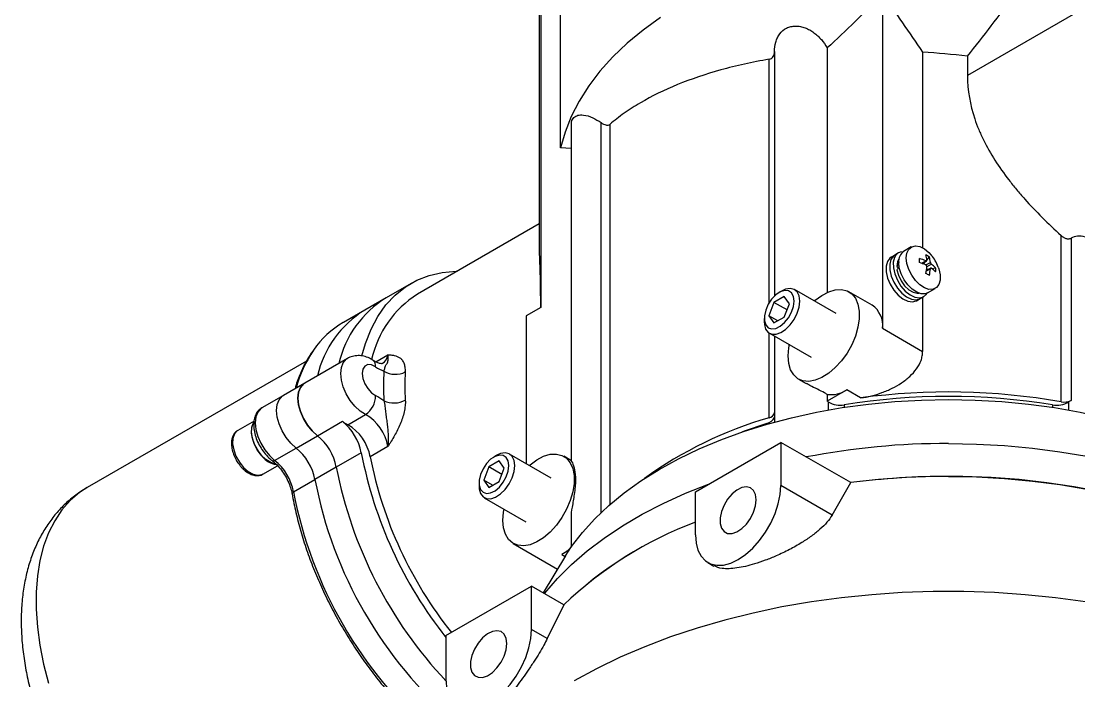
# Model space of a CAD drawing. Header units: millimetres. Extents: x 284 to 3312, y -237 to 1155.
# Drawn here: x 1682.7 to 1892.5, y 106.9 to 237.9 of the extents above; entities that cross this region are included whole.
import ezdxf

# ---------------------------------------------------------------- set-up
doc = ezdxf.new("R2010")
doc.units = ezdxf.units.MM

msp = doc.modelspace()

# ---------------------------------------------------------------- linework, layer by layer
at = {"color": 7, "linetype": 'Continuous', "lineweight": 25}
for p, q in [((1785.459, 252.006), (1785.459, 194.2)), ((1789.672, 212.68), (1789.672, 251.874)), ((1785.744, 249.606), (1785.744, 181.017)), ((1853.538, 243.385), (1853.538, 176.877)), ((1891.832, 239.405), (1870.401, 227.033)), ((1832.11, 231.842), (1832.11, 183.268)), ((1842.579, 232.551), (1842.579, 183.981)), ((1861.503, 231.7), (1861.503, 192.842)), ((1870.401, 230.888), (1870.401, 227.033)), ((1831.047, 181.942), (1831.047, 230.274)), ((1791.791, 217.181), (1791.791, 150.546)), ((1797.716, 140.286), (1797.716, 217.705)), ((1799.459, 217.361), (1799.459, 141.878)), ((1791.791, 212.588), (1789.672, 212.68)), ((1785.459, 197.596), (1761.262, 183.627)), ((1888.955, 162.276), (1888.955, 195.309)), ((1890.94, 194.764), (1890.94, 162.553)), ((1855.988, 191.414), (1855.281, 191.006)), ((1856.695, 191.823), (1855.988, 191.414)), ((1859.251, 193.009), (1857.739, 192.137)), ((1862.34, 190.417), (1862.837, 191.035)), ((1856.367, 189.125), (1856.723, 188.919)), ((1861.328, 189.769), (1862.134, 190.234)), ((1861.435, 189.729), (1862.292, 190.224)), ((1861.702, 189.624), (1862.092, 190.108)), ((1862.135, 189.434), (1863.039, 189.956)), ((1863.251, 189.589), (1862.346, 189.066)), ((1863.3, 188.754), (1864.084, 188.875)), ((1863.039, 188.666), (1862.233, 188.201)), ((1863.109, 188.808), (1862.252, 188.314)), ((1862.295, 188.598), (1862.91, 188.693)), ((1760.012, 185.793), (1755.062, 182.935)), ((1862.489, 183.909), (1864, 184.782)), ((1755.062, 182.935), (1750.819, 180.486)), ((1834.053, 183.181), (1832.011, 182.003)), ((1833.606, 184.302), (1833.032, 183.97)), ((1835.073, 181.729), (1834.053, 183.181)), ((1844.371, 179.779), (1836.106, 184.55)), ((1851.467, 181.456), (1846.871, 184.109)), ((1860.281, 182.346), (1860.988, 182.754)), ((1860.988, 182.754), (1861.695, 183.162)), ((1861.503, 183.051), (1861.503, 172.279)), ((1750.819, 180.486), (1746.577, 178.037)), ((1785.744, 181.017), (1782.828, 179.333)), ((1832.011, 182.003), (1830.991, 179.373)), ((1834.6, 180.509), (1832.011, 182.003)), ((1834.053, 179.099), (1835.073, 181.729)), ((1782.828, 179.333), (1782.828, 149.994)), ((1830.071, 178.841), (1830.071, 178.178)), ((1830.991, 179.373), (1832.011, 177.92)), ((1832.759, 178.352), (1830.991, 179.373)), ((1832.011, 177.92), (1834.053, 179.099)), ((1853.538, 176.877), (1861.503, 172.279)), ((1831.047, 159.111), (1831.047, 175.926)), ((1831.106, 175.889), (1839.371, 171.118)), ((1832.11, 175.31), (1832.11, 160.117)), ((1739.239, 170.337), (1695.751, 145.231)), ((1747.404, 170.88), (1738.919, 165.981)), ((1753.037, 170.182), (1755.438, 171.568)), ((1738.919, 165.981), (1734.677, 163.532)), ((1836.871, 166.788), (1838.422, 165.893)), ((1846.467, 164.63), (1842.579, 162.385)), ((1842.579, 163.73), (1842.579, 162.385)), ((1849.209, 163.047), (1846.467, 164.63)), ((1734.677, 163.532), (1730.434, 161.083)), ((1842.79, 162.241), (1842.79, 160.646)), ((1845.962, 161.661), (1845.962, 161.172)), ((1887.278, 161.661), (1887.278, 161.172)), ((1890.45, 162.241), (1890.45, 160.646)), ((1747.456, 157.721), (1750.992, 159.762)), ((1832.11, 160.074), (1832.11, 158.242)), ((1728.865, 158.445), (1725.633, 156.579)), ((1741.435, 155.536), (1746.385, 158.393)), ((1830.613, 157.991), (1830.613, 157.821)), ((1737.193, 153.087), (1741.435, 155.536)), ((1755.438, 153.41), (1751.902, 151.369)), ((1816.415, 144.42), (1833.386, 154.217)), ((1833.386, 154.217), (1833.386, 145.643)), ((1847.247, 146.215), (1833.386, 154.217)), ((1732.95, 150.637), (1737.193, 153.087)), ((1750.136, 152.153), (1745.186, 149.296)), ((1777.037, 151.646), (1776.463, 151.314)), ((1787.802, 147.122), (1779.538, 151.893)), ((1791.852, 150.558), (1790.302, 151.453)), ((1730.633, 147.919), (1733.522, 149.587)), ((1732.476, 150.57), (1732.456, 150.584)), ((1745.186, 149.296), (1740.943, 146.846)), ((1775.443, 149.347), (1774.422, 146.716)), ((1777.484, 150.525), (1775.443, 149.347)), ((1778.031, 147.853), (1775.443, 149.347)), ((1778.505, 149.073), (1777.484, 150.525)), ((1777.484, 146.442), (1778.505, 149.073)), ((1736.701, 144.397), (1740.943, 146.846)), ((1773.502, 146.185), (1773.502, 145.522)), ((1774.422, 146.716), (1775.443, 145.264)), ((1776.19, 145.696), (1774.422, 146.716)), ((1775.443, 145.264), (1777.484, 146.442)), ((1843.55, 139.775), (1833.386, 145.643)), ((1843.55, 139.775), (1847.247, 146.215)), ((1774.538, 143.233), (1782.803, 138.462)), ((1816.415, 135.846), (1816.415, 144.42)), ((1791.791, 139.338), (1791.791, 133.39)), ((1780.303, 134.132), (1789.088, 129.06)), ((1791.432, 132.858), (1789.899, 131.973)), ((1790.669, 131.658), (1786.198, 124.309)), ((1789.899, 131.973), (1790.611, 131.562)), ((1818.901, 130.352), (1820.098, 129.661)), ((1766.918, 115.845), (1783.888, 125.642)), ((1783.888, 117.069), (1783.888, 125.642)), ((1790.294, 121.944), (1783.888, 125.642)), ((1790.294, 121.944), (1787.03, 115.255)), ((1766.918, 115.845), (1766.918, 107.272)), ((1787.03, 115.255), (1783.888, 117.069))]:
    msp.add_line(p, q, dxfattribs=at)
at = {"color": 7, "linetype": 'Continuous', "lineweight": 25, "flags": 128}
for points in [[(1809.494, 238.582), (1806.057, 236.085), (1802.902, 233.466), (1800.044, 230.737), (1797.493, 227.908), (1795.26, 224.99), (1793.355, 221.996), (1791.784, 218.938), (1790.555, 215.829), (1789.672, 212.68)], [(1858.267, 190.834), (1858.391, 191.809), (1858.756, 192.567), (1859.333, 193.054), (1860.08, 193.231), (1860.942, 193.087), (1861.855, 192.633), (1862.75, 191.901), (1863.224, 191.384)], [(1855.281, 191.006), (1854.999, 190.801), (1854.513, 190.121)], [(1855.988, 191.414), (1855.706, 191.21), (1855.22, 190.53)], [(1855.988, 191.414), (1855.706, 191.21), (1855.22, 190.53)], [(1854.513, 190.121), (1854.27, 189.186), (1854.287, 188.064), (1854.564, 186.839), (1855.079, 185.603), (1855.794, 184.446), (1856.657, 183.454), (1857.603, 182.701), (1858.562, 182.243), (1859.464, 182.114), (1860.24, 182.323), (1860.281, 182.346)], [(1855.22, 190.53), (1854.977, 189.594), (1854.995, 188.472), (1855.271, 187.248), (1855.786, 186.011), (1856.501, 184.854), (1857.364, 183.862), (1858.31, 183.109), (1859.269, 182.651), (1860.171, 182.522), (1860.947, 182.731), (1860.988, 182.754)], [(1855.22, 190.53), (1854.977, 189.594), (1854.995, 188.472), (1855.271, 187.248), (1855.786, 186.011), (1856.501, 184.854), (1857.364, 183.862), (1858.31, 183.109), (1859.269, 182.651), (1860.171, 182.522), (1860.947, 182.731), (1860.988, 182.754)], [(1855.927, 190.938), (1855.684, 190.002), (1855.702, 188.881), (1855.978, 187.656), (1856.493, 186.419), (1857.208, 185.262), (1858.071, 184.27), (1859.017, 183.518), (1859.976, 183.06), (1860.878, 182.93), (1861.654, 183.139), (1862.248, 183.671), (1862.358, 183.841)], [(1856.81, 190.625), (1856.497, 190.03), (1856.367, 189.125)], [(1862.489, 183.909), (1862.051, 183.736), (1861.239, 183.719), (1860.343, 184.021), (1859.431, 184.62), (1858.569, 185.471), (1857.822, 186.512), (1857.245, 187.664), (1856.88, 188.844), (1856.756, 189.962)], [(1864.58, 189.035), (1864.706, 188.662), (1864.953, 187.503), (1864.953, 186.446), (1864.706, 185.572), (1864.231, 184.944), (1863.562, 184.609), (1862.75, 184.592), (1861.855, 184.894), (1860.942, 185.493), (1860.08, 186.344), (1859.333, 187.384), (1858.756, 188.537), (1858.391, 189.716), (1858.267, 190.834), (1858.267, 190.834)], [(1750.276, 171.394), (1750.97, 173.857), (1752.068, 176.682), (1753.422, 179.237), (1755.021, 181.502), (1756.854, 183.461), (1758.906, 185.098), (1761.162, 186.4), (1763.605, 187.36), (1766.217, 187.968), (1768.978, 188.221), (1769.227, 188.226)], [(1856.417, 188.483), (1856.704, 187.383), (1857.221, 186.293), (1857.919, 185.314), (1858.736, 184.535), (1859.594, 184.029), (1860.416, 183.841), (1860.761, 183.869)], [(1837.142, 182.26), (1837.011, 183.286), (1836.627, 184.085), (1836.019, 184.596), (1835.233, 184.783), (1834.326, 184.632), (1833.606, 184.302)], [(1835.993, 182.26), (1835.862, 183.192), (1835.479, 183.89), (1834.878, 184.29), (1834.114, 184.359), (1833.253, 184.089), (1832.373, 183.504), (1831.551, 182.658), (1830.861, 181.624), (1830.364, 180.494), (1830.104, 179.37), (1830.104, 178.351), (1830.364, 177.527), (1830.861, 176.972), (1831.551, 176.735), (1832.373, 176.837), (1833.253, 177.269), (1834.114, 177.992), (1834.878, 178.943), (1835.479, 180.037), (1835.862, 181.177), (1835.993, 182.26)], [(1840.04, 182.279), (1840.204, 182.421), (1841.534, 183.41), (1842.877, 184.112), (1844.184, 184.5), (1845.406, 184.561), (1846.501, 184.293), (1847.429, 183.705), (1848.156, 182.818), (1848.656, 181.666), (1848.91, 180.288), (1848.91, 178.736), (1848.656, 177.065), (1848.156, 175.335), (1847.429, 173.61), (1846.501, 171.951), (1845.406, 170.418), (1844.184, 169.067), (1842.877, 167.947), (1841.534, 167.098), (1840.204, 166.551), (1838.934, 166.325), (1837.769, 166.429), (1836.753, 166.859), (1835.922, 167.6), (1835.306, 168.624), (1834.928, 169.895), (1834.8, 171.366), (1834.8, 171.366)], [(1830.071, 178.178), (1830.104, 177.642), (1830.363, 176.721), (1830.864, 176.06), (1831.567, 175.707), (1832.422, 175.689), (1833.365, 176.007), (1834.326, 176.637), (1835.233, 177.533), (1836.019, 178.629), (1836.627, 179.842), (1837.011, 181.083), (1837.142, 182.26)], [(1834.8, 171.366), (1834.928, 172.985), (1835.063, 173.724)], [(1750.992, 159.762), (1749.916, 160.438), (1748.88, 161.378), (1747.942, 162.531), (1747.153, 163.833), (1746.556, 165.213), (1746.184, 166.595), (1746.058, 167.904), (1746.184, 169.066), (1746.556, 170.019), (1747.153, 170.71), (1747.394, 170.874)], [(1752.957, 169.22), (1752.15, 169.601), (1751.41, 169.647), (1750.817, 169.353), (1750.433, 168.75), (1750.301, 167.904), (1750.433, 166.904), (1750.817, 165.858), (1751.41, 164.879), (1752.15, 164.071), (1752.957, 163.52)], [(1738.919, 165.981), (1738.669, 165.813), (1738.071, 165.122), (1737.699, 164.168), (1737.573, 163.005), (1737.699, 161.696), (1738.071, 160.313), (1738.669, 158.932), (1739.459, 157.629), (1740.399, 156.476), (1741.435, 155.536)], [(1741.435, 155.536), (1740.399, 156.476), (1739.459, 157.629), (1738.669, 158.932), (1738.071, 160.313), (1737.699, 161.696), (1737.573, 163.005), (1737.699, 164.168), (1738.071, 165.122), (1738.669, 165.813), (1738.919, 165.981)], [(1737.193, 153.087), (1736.156, 154.027), (1735.217, 155.18), (1734.426, 156.483), (1733.829, 157.864), (1733.456, 159.247), (1733.33, 160.556), (1733.456, 161.719), (1733.829, 162.673), (1734.426, 163.363), (1734.677, 163.532)], [(1737.193, 153.087), (1736.156, 154.027), (1735.217, 155.18), (1734.426, 156.483), (1733.829, 157.864), (1733.456, 159.247), (1733.33, 160.556), (1733.456, 161.719), (1733.829, 162.673), (1734.426, 163.363), (1734.677, 163.532)], [(1790.669, 131.658), (1791.871, 133.507), (1794.009, 136.321), (1796.465, 139.048), (1799.228, 141.674), (1802.285, 144.19), (1805.624, 146.584), (1809.229, 148.844), (1813.085, 150.963), (1817.176, 152.929), (1821.482, 154.736), (1825.986, 156.374), (1830.668, 157.836), (1835.506, 159.117), (1840.481, 160.21), (1845.571, 161.112), (1850.752, 161.817), (1856.002, 162.322), (1861.299, 162.627), (1866.62, 162.728)], [(1866.62, 162.728), (1871.94, 162.627), (1877.237, 162.322), (1882.488, 161.817), (1887.669, 161.112), (1892.758, 160.21), (1897.733, 159.117), (1902.572, 157.836), (1907.253, 156.374), (1911.757, 154.736), (1916.064, 152.929), (1920.154, 150.963), (1924.01, 148.844), (1927.616, 146.584), (1930.954, 144.19), (1934.012, 141.674), (1936.774, 139.048), (1939.23, 136.321), (1941.368, 133.507), (1942.571, 131.658)], [(1730.434, 161.083), (1730.184, 160.914), (1729.586, 160.223), (1729.214, 159.27), (1729.087, 158.107), (1729.214, 156.798), (1729.586, 155.414), (1730.184, 154.033), (1730.974, 152.73), (1731.913, 151.577), (1732.95, 150.637)], [(1728.754, 158.158), (1728.677, 158.034), (1728.371, 157.156), (1728.323, 156.074), (1728.536, 154.867), (1728.994, 153.624), (1729.664, 152.439), (1730.495, 151.398)], [(1733.197, 149.892), (1733.112, 149.902), (1732.173, 150.187), (1731.209, 150.793), (1730.294, 151.673), (1729.497, 152.761), (1728.879, 153.973), (1728.488, 155.217), (1728.352, 156.398), (1728.483, 157.426), (1728.805, 158.134)], [(1830.613, 157.991), (1826.125, 156.439), (1825.636, 156.255)], [(1725.633, 156.579), (1725.506, 156.498), (1724.965, 155.891), (1724.659, 155.013), (1724.61, 153.931), (1724.823, 152.723), (1725.281, 151.481), (1725.951, 150.296), (1726.783, 149.255)], [(1866.62, 153.993), (1872.201, 153.891), (1877.76, 153.585), (1883.274, 153.075), (1888.721, 152.365), (1894.079, 151.457)], [(1779.425, 149.604), (1779.293, 150.536), (1778.91, 151.233), (1778.31, 151.634), (1777.545, 151.702), (1776.685, 151.432), (1775.805, 150.848), (1774.983, 150.001), (1774.293, 148.967), (1773.795, 147.838), (1773.535, 146.714), (1773.535, 145.694), (1773.795, 144.871), (1774.293, 144.315), (1774.983, 144.078), (1775.805, 144.18), (1776.685, 144.612), (1777.545, 145.336), (1778.31, 146.287), (1778.91, 147.381), (1779.293, 148.52), (1779.425, 149.604)], [(1780.573, 149.604), (1780.442, 150.63), (1780.059, 151.428), (1779.451, 151.94), (1778.664, 152.127), (1777.757, 151.976), (1777.037, 151.646)], [(1783.472, 149.622), (1783.635, 149.765), (1784.966, 150.754), (1786.309, 151.455), (1787.615, 151.843), (1788.838, 151.905), (1789.933, 151.636), (1790.861, 151.048), (1791.587, 150.162), (1792.087, 149.009), (1792.341, 147.632), (1792.341, 146.079), (1792.087, 144.408), (1791.587, 142.679), (1790.861, 140.953), (1789.933, 139.294), (1788.838, 137.762), (1787.615, 136.411), (1786.309, 135.291), (1784.966, 134.442), (1783.635, 133.894), (1782.365, 133.669), (1781.201, 133.773), (1780.185, 134.203), (1779.354, 134.943), (1778.738, 135.968), (1778.359, 137.238), (1778.231, 138.71), (1778.231, 138.71)], [(1726.783, 149.255), (1727.714, 148.437), (1728.677, 147.901), (1729.599, 147.687), (1730.413, 147.813), (1730.633, 147.919)], [(1773.502, 145.522), (1773.535, 144.985), (1773.795, 144.065), (1774.295, 143.403), (1774.999, 143.051), (1775.854, 143.033), (1776.796, 143.351), (1777.757, 143.981), (1778.664, 144.877), (1779.451, 145.972), (1780.059, 147.186), (1780.442, 148.427), (1780.573, 149.604)], [(1896.874, 144.364), (1891.556, 145.379), (1886.137, 146.196), (1880.638, 146.812), (1875.083, 147.226), (1869.494, 147.434), (1863.893, 147.437), (1858.303, 147.234), (1852.747, 146.826), (1847.247, 146.215)], [(1866.62, 147.461), (1872.201, 147.359), (1877.76, 147.052), (1883.274, 146.543), (1888.721, 145.833), (1894.079, 144.925), (1899.326, 143.822), (1904.442, 142.53), (1909.405, 141.053), (1914.196, 139.397), (1918.796, 137.569), (1923.185, 135.576), (1927.347, 133.426), (1931.264, 131.129), (1934.921, 128.693), (1938.302, 126.127), (1941.396, 123.444), (1944.188, 120.652), (1946.667, 117.763), (1948.825, 114.79), (1950.553, 111.924)], [(1695.751, 145.231), (1694.239, 144.244), (1692.391, 142.668), (1690.745, 140.805), (1689.31, 138.668), (1688.099, 136.273), (1687.119, 133.636), (1686.378, 130.778), (1685.881, 127.717), (1685.632, 124.477), (1685.632, 121.081), (1685.881, 117.553), (1686.378, 113.919), (1687.119, 110.204), (1688.099, 106.437)], [(1786.462, 124.156), (1786.572, 124.296), (1789.052, 127.184), (1791.844, 129.976), (1794.937, 132.66), (1798.319, 135.225), (1801.976, 137.661), (1805.893, 139.959), (1810.054, 142.108), (1814.444, 144.101), (1819.005, 145.915)], [(1816.415, 135.846), (1816.544, 134.219), (1816.927, 132.79), (1817.552, 131.603), (1818.4, 130.694), (1819.446, 130.09), (1820.658, 129.809), (1821.998, 129.862), (1823.427, 130.244), (1824.9, 130.946), (1826.374, 131.945), (1827.803, 133.212), (1829.143, 134.708), (1830.355, 136.387), (1831.4, 138.199), (1832.249, 140.087), (1832.874, 141.996), (1833.257, 143.867), (1833.386, 145.643)], [(1828.507, 142.826), (1828.373, 143.873), (1827.982, 144.687), (1827.362, 145.209), (1826.559, 145.4), (1825.634, 145.245), (1824.654, 144.757), (1823.693, 143.971), (1822.821, 142.946), (1822.103, 141.758), (1821.593, 140.494), (1821.328, 139.249), (1821.328, 138.115), (1821.593, 137.176), (1822.103, 136.501), (1822.821, 136.142), (1823.693, 136.123), (1824.654, 136.448), (1825.634, 137.091), (1826.559, 138.005), (1827.362, 139.122), (1827.982, 140.359), (1828.373, 141.626), (1828.507, 142.826)], [(1736.701, 144.397), (1736.576, 144.313), (1736.483, 144.224), (1736.424, 144.133), (1736.403, 144.044), (1736.405, 144.006)], [(1778.231, 138.71), (1778.359, 140.329), (1778.472, 140.962)], [(1893.796, 122.548), (1887.853, 123.361), (1881.838, 123.973), (1875.771, 124.383), (1869.674, 124.588), (1863.566, 124.588), (1857.468, 124.383), (1851.402, 123.973), (1845.387, 123.361), (1839.444, 122.548), (1833.592, 121.537), (1827.853, 120.331), (1822.245, 118.934), (1816.787, 117.352), (1811.497, 115.589), (1806.394, 113.651), (1801.495, 111.546), (1796.816, 109.279), (1792.373, 106.86)], [(1766.918, 107.272), (1767.047, 105.645), (1767.429, 104.216), (1768.054, 103.029), (1768.903, 102.119), (1769.949, 101.515), (1771.16, 101.235), (1772.501, 101.287), (1773.929, 101.67), (1775.403, 102.372), (1776.876, 103.371), (1778.305, 104.638), (1779.646, 106.134), (1780.857, 107.813), (1781.903, 109.624), (1782.751, 111.513), (1783.376, 113.422), (1783.759, 115.293), (1783.888, 117.069)], [(1779.009, 114.252), (1778.875, 115.298), (1778.484, 116.113), (1777.864, 116.635), (1777.062, 116.825), (1776.137, 116.671), (1775.157, 116.183), (1774.195, 115.397), (1773.323, 114.372), (1772.605, 113.183), (1772.095, 111.92), (1771.83, 110.675), (1771.83, 109.541), (1772.095, 108.602), (1772.605, 107.927), (1773.323, 107.567), (1774.195, 107.549), (1775.157, 107.873), (1776.137, 108.516), (1777.062, 109.43), (1777.864, 110.548), (1778.484, 111.785), (1778.875, 113.051), (1779.009, 114.252)]]:
    msp.add_lwpolyline(points, dxfattribs=at)
at = {"color": 7, "linetype": 'Continuous', "lineweight": 25}
for centre, radius, start, end in [((1857.586, 190.269), 1.788, 89.06039, 158.04552), ((1859.11, 190.207), 2.367, 125.37932, 185.93286), ((1859.813, 186.598), 5.369, 55.72956, 64.27582), ((1856.857, 189.887), 5.509, 4.88382, 16.31695), ((1857.55, 189.487), 5.509, 4.88382, 16.31695), ((1857.074, 186.268), 8, 20.23415, 39.76047), ((1857.996, 181.424), 9.733, 64.84197, 72.66098), ((1840.897, 190.315), 20.004, 358.85394, 1.14606), ((1857.996, 180.624), 9.733, 64.84197, 72.66098), ((1852.647, 189.887), 9.733, 347.34124, 355.16068), ((1860.101, 185.07), 5.508, 43.68499, 55.11889), ((1858.729, 188.475), 5.37, 355.72712, 4.27288), ((1852.49, 170.231), 20.007, 58.85688, 61.1485), ((1853.34, 189.487), 9.733, 347.34124, 355.16068), ((1860.101, 184.27), 5.508, 43.68499, 55.11889), ((1766.115, 165.09), 20.991, 121.77339, 166.80011), ((1772.475, 166.112), 20.798, 122.62819, 167.29673), ((1761.872, 162.641), 20.991, 121.77339, 166.80011), ((1848.778, 177.481), 4.798, 352.76387, 55.92395), ((1755.881, 162.141), 18.419, 120.34164, 145.60483), ((1761.675, 158.272), 25.386, 145.78755, 164.66679), ((1751.632, 169.46), 1.347, 349.73021, 50.3264), ((1753.002, 171.954), 2.467, 301.51909, 350.98465), ((1757.28, 175.636), 7.736, 236.02573, 249.98085), ((1804.016, 165.403), 49.473, 176.56554, 183.43446), ((1756.9, 172.086), 4.356, 238.62281, 296.87896), ((1805.432, 165.406), 46.646, 176.56554, 183.43446), ((1843.284, 169.536), 5.849, 263.07237, 302.97148), ((1866.597, 34.495), 129.722, 80.07516, 97.70293), ((1748.618, 163.397), 4.341, 303.14924, 1.62467), ((1748.827, 155.28), 9.217, 50.96615, 63.37992), ((1756.571, 166.957), 4.916, 246.77492, 297.88153), ((1839.884, 158.2), 4.978, 54.28401, 57.22421), ((1845.118, 166.011), 4.431, 238.29566, 280.97248), ((1866.62, 36.265), 127.086, 80.64498, 99.35502), ((1888.121, 166.011), 4.431, 259.02752, 301.70434), ((1889.542, 165.319), 3.1, 259.09337, 296.8077), ((1893.508, 157.975), 5.249, 119.28916, 125.63386), ((1746.359, 151.788), 9.222, 10.13009, 59.84666), ((1830.854, 160.38), 1.284, 278.63752, 348.1683), ((1739.818, 150.199), 10.501, 10.72329, 51.29083), ((1750.368, 163.552), 6.518, 232.32755, 243.46211), ((1742.824, 149.747), 9.222, 10.13009, 59.84666), ((1853.196, 82.352), 79.89, 106.09594, 125.93089), ((1830.142, 160.12), 2.181, 282.49406, 334.49224), ((1734.868, 147.342), 10.501, 10.72329, 51.29083), ((1866.364, 6.925), 147.069, 89.90051, 100.95541), ((1733.962, 154.305), 4.524, 219.97647, 261.32109), ((1730.626, 144.892), 10.501, 10.72329, 51.29083), ((1833.659, 168.215), 85.053, 190.88522, 218.30741), ((1831.466, 166.946), 81.074, 191.07693, 218.49747), ((1732.659, 150.985), 0.453, 246.28733, 310.00336), ((1726.383, 142.443), 10.501, 10.72329, 51.29083), ((1829.228, 165.567), 85.603, 190.95765, 223.29656), ((1866.544, -2.551), 150.012, 89.97106, 97.39087), ((1823.981, 162.679), 84.534, 190.79482, 229.20518), ((1819.739, 160.23), 84.534, 190.79479, 229.20521), ((1843.187, 66.867), 76.362, 110.52334, 133.841), ((1843.752, 65.969), 77.401, 110.68199, 133.68235), ((1784.151, 141.776), 11.364, 300.38161, 311.91687)]:
    msp.add_arc(centre, radius, start, end, dxfattribs=at)
for centre, start_param, end_param in [((1859.195, 187.492), 1.5672316, 1.6475647), ((1860.114, 188.023), 1.7577501, 1.8363224)]:
    msp.add_ellipse(centre, major_axis=(5.101, 5.951), ratio=0.4107435, start_param=start_param, end_param=end_param, dxfattribs=at)
for points, knots in [([(1870.401, 230.888), (1873.588, 234.882), (1876.694, 238.962), (1882.811, 247.222), (1885.82, 251.403), (1888.799, 255.618)], [0, 0, 0, 0, 0.5, 0.5, 1, 1, 1, 1]), ([(1853.538, 243.385), (1852.648, 242.428), (1851.751, 241.481), (1849.943, 239.609), (1849.031, 238.684), (1846.283, 235.96), (1844.438, 234.215), (1842.579, 232.551)], [0, 0, 0, 0, 0.25, 0.25, 0.5, 0.5, 1, 1, 1, 1]), ([(1832.11, 231.842), (1832.117, 232.474), (1832.195, 233.089), (1832.451, 233.982), (1832.56, 234.271), (1832.822, 234.815), (1832.977, 235.073), (1833.523, 235.798), (1833.974, 236.188), (1834.791, 236.598), (1835.077, 236.701), (1835.673, 236.839), (1835.988, 236.875), (1836.619, 236.879), (1836.936, 236.848), (1837.573, 236.725), (1837.889, 236.633), (1838.503, 236.401), (1838.804, 236.259), (1839.388, 235.934), (1839.668, 235.752), (1840.204, 235.356), (1840.46, 235.141), (1840.953, 234.682), (1841.189, 234.436), (1841.852, 233.676), (1842.239, 233.131), (1842.579, 232.551)], [0, 0, 0, 0, 0.125, 0.125, 0.1875, 0.1875, 0.25, 0.25, 0.375, 0.375, 0.4375, 0.4375, 0.5, 0.5, 0.5625, 0.5625, 0.625, 0.625, 0.6875, 0.6875, 0.75, 0.75, 0.8125, 0.8125, 0.875, 0.875, 1, 1, 1, 1]), ([(1831.047, 230.274), (1831.217, 230.303), (1831.373, 230.367), (1831.647, 230.56), (1831.761, 230.686), (1831.94, 230.976), (1832.004, 231.14), (1832.088, 231.482), (1832.108, 231.659), (1832.11, 231.842)], [0, 0, 0, 0, 0.25, 0.25, 0.5, 0.5, 0.75, 0.75, 1, 1, 1, 1]), ([(1831.047, 230.274), (1829.385, 229.991), (1827.755, 229.673), (1825.357, 229.143), (1824.565, 228.958), (1822.998, 228.569), (1822.221, 228.366), (1818.396, 227.308), (1815.54, 226.339), (1810.225, 224.165), (1807.765, 222.96), (1804.945, 221.304), (1804.393, 220.964), (1803.318, 220.272), (1802.797, 219.921), (1801.283, 218.85), (1800.339, 218.116), (1799.459, 217.361)], [0, 0, 0, 0, 0.125, 0.125, 0.1875, 0.1875, 0.25, 0.25, 0.5, 0.5, 0.75, 0.75, 0.8125, 0.8125, 0.875, 0.875, 1, 1, 1, 1]), ([(1870.401, 227.033), (1870.401, 224.115), (1870.904, 221.266), (1872.077, 217.758), (1872.339, 217.059), (1872.915, 215.665), (1873.231, 214.968), (1874.246, 212.903), (1875.012, 211.558), (1876.695, 208.916), (1877.614, 207.618), (1879.094, 205.694), (1879.605, 205.057), (1880.659, 203.79), (1881.202, 203.16), (1883.973, 200.048), (1886.384, 197.655), (1888.955, 195.309)], [0, 0, 0, 0, 0.25, 0.25, 0.3125, 0.3125, 0.375, 0.375, 0.5, 0.5, 0.625, 0.625, 0.6875, 0.6875, 0.75, 0.75, 1, 1, 1, 1]), ([(1791.866, 217.182), (1791.848, 217.405), (1791.795, 218.056), (1792.254, 218.759), (1793.083, 219.23), (1794.367, 219.275), (1795.982, 218.787), (1797.169, 218.046), (1797.716, 217.705)], [0, 0, 0, 0, 0.0837838, 0.2444941, 0.3940879, 0.5560174, 0.7952309, 1, 1, 1, 1]), ([(1797.716, 217.705), (1797.874, 217.596), (1798.033, 217.503), (1798.349, 217.348), (1798.51, 217.287), (1798.741, 217.231), (1798.816, 217.218), (1798.964, 217.206), (1799.036, 217.206), (1799.24, 217.231), (1799.362, 217.278), (1799.459, 217.361)], [0, 0, 0, 0, 0.25, 0.25, 0.5, 0.5, 0.625, 0.625, 0.75, 0.75, 1, 1, 1, 1]), ([(1888.955, 195.309), (1889.102, 195.175), (1889.256, 195.056), (1889.58, 194.855), (1889.753, 194.771), (1890.016, 194.687), (1890.104, 194.666), (1890.281, 194.638), (1890.371, 194.633), (1890.543, 194.639), (1890.626, 194.651), (1890.788, 194.693), (1890.867, 194.724), (1890.94, 194.764)], [0, 0, 0, 0, 0.25, 0.25, 0.5, 0.5, 0.625, 0.625, 0.75, 0.75, 0.875, 0.875, 1, 1, 1, 1]), ([(1901.053, 186.346), (1901.049, 186.772), (1901.041, 187.819), (1900.238, 189.649), (1898.829, 191.699), (1896.772, 193.628), (1894.556, 194.877), (1892.634, 195.244), (1891.537, 195.064), (1891.046, 194.818), (1890.94, 194.764)], [0, 0, 0, 0, 0.0956815, 0.2349953, 0.3911175, 0.5686934, 0.7569483, 0.8737609, 0.9726025, 1, 1, 1, 1]), ([(1785.744, 181.017), (1785.733, 182.745), (1785.717, 185.373), (1785.635, 188.268), (1785.552, 190.83), (1785.457, 192.905), (1785.473, 193.912), (1785.478, 194.2)], [0, 0, 0, 0, 0.2907389, 0.442181, 0.5936584, 0.8837627, 1, 1, 1, 1]), ([(1862.134, 190.234), (1862.159, 190.224), (1862.211, 190.204), (1862.277, 190.211), (1862.325, 190.245), (1862.347, 190.297), (1862.346, 190.339), (1862.346, 190.356)], [0, 0, 0, 0, 0.2138788, 0.4278095, 0.6405932, 0.852881, 1, 1, 1, 1]), ([(1862.346, 189.066), (1862.346, 189.096), (1862.345, 189.156), (1862.312, 189.252), (1862.258, 189.338), (1862.195, 189.4), (1862.151, 189.424), (1862.134, 189.434)], [0, 0, 0, 0, 0.21387883, 0.42780946, 0.64059318, 0.85288099, 1, 1, 1, 1]), ([(1863.039, 189.956), (1863.043, 189.929), (1863.052, 189.874), (1863.091, 189.781), (1863.144, 189.695), (1863.2, 189.629), (1863.236, 189.6), (1863.251, 189.589)], [0, 0, 0, 0, 0.2138788, 0.4278095, 0.6405932, 0.852881, 1, 1, 1, 1]), ([(1863.251, 188.789), (1863.229, 188.801), (1863.186, 188.825), (1863.125, 188.822), (1863.077, 188.787), (1863.048, 188.732), (1863.041, 188.685), (1863.039, 188.666)], [0, 0, 0, 0, 0.2138788, 0.4278095, 0.6405932, 0.852881, 1, 1, 1, 1]), ([(1740.493, 172.342), (1740.108, 171.774), (1739.245, 170.503), (1738.163, 168.243), (1737.385, 166.314), (1737.071, 165.128), (1737.004, 164.876)], [0, 0, 0, 0, 0.26134512, 0.58611677, 0.9120904, 1, 1, 1, 1]), ([(1849.209, 163.047), (1849.929, 163.144), (1850.64, 163.283), (1852.048, 163.633), (1852.744, 163.845), (1853.776, 164.22), (1854.12, 164.356), (1854.794, 164.644), (1855.124, 164.795), (1856.093, 165.276), (1856.712, 165.629), (1857.889, 166.41), (1858.452, 166.844), (1859.457, 167.769), (1859.906, 168.263), (1860.671, 169.335), (1860.974, 169.895), (1861.286, 170.771), (1861.368, 171.071), (1861.475, 171.674), (1861.503, 171.976), (1861.503, 172.279)], [0, 0, 0, 0, 0.125, 0.125, 0.25, 0.25, 0.3125, 0.3125, 0.375, 0.375, 0.5, 0.5, 0.625, 0.625, 0.75, 0.75, 0.875, 0.875, 0.9375, 0.9375, 1, 1, 1, 1]), ([(1752.493, 170.497), (1752.249, 170.645), (1751.657, 171.006), (1750.652, 171.356), (1749.506, 171.497), (1748.417, 171.325), (1747.686, 171.099), (1747.394, 170.871), (1747.388, 170.866)], [0, 0, 0, 0, 0.1564902, 0.3800224, 0.5904383, 0.7941369, 0.9955737, 1, 1, 1, 1]), ([(1754.3, 169.858), (1754.301, 169.858), (1754.305, 169.857), (1754.181, 169.824), (1753.761, 169.876), (1753.174, 170.081), (1752.702, 170.369), (1752.493, 170.497)], [0, 0, 0, 0, 0.1639047, 0.40497, 0.610855, 0.8277915, 1, 1, 1, 1]), ([(1754.632, 168.367), (1754.712, 168.621), (1754.77, 168.826), (1754.873, 169.161), (1754.918, 169.29), (1755.01, 169.502), (1755.056, 169.586), (1755.152, 169.748), (1755.202, 169.824), (1755.296, 169.992), (1755.341, 170.084), (1755.417, 170.296), (1755.449, 170.417), (1755.491, 170.69), (1755.501, 170.843), (1755.494, 171.096), (1755.488, 171.185), (1755.469, 171.371), (1755.455, 171.469), (1755.438, 171.568)], [0, 0, 0, 0, 0.125, 0.125, 0.25, 0.25, 0.375, 0.375, 0.5, 0.5, 0.625, 0.625, 0.75, 0.75, 0.875, 0.875, 0.9375, 0.9375, 1, 1, 1, 1]), ([(1758.87, 168.2), (1758.891, 168.542), (1758.881, 168.853), (1758.825, 169.281), (1758.799, 169.416), (1758.735, 169.675), (1758.695, 169.798), (1758.561, 170.141), (1758.448, 170.338), (1758.181, 170.679), (1758.028, 170.822), (1757.529, 171.176), (1757.143, 171.315), (1756.521, 171.449), (1756.307, 171.482), (1755.982, 171.519), (1755.873, 171.53), (1755.656, 171.55), (1755.546, 171.559), (1755.438, 171.568)], [0, 0, 0, 0, 0.125, 0.125, 0.1875, 0.1875, 0.25, 0.25, 0.375, 0.375, 0.5, 0.5, 0.75, 0.75, 0.875, 0.875, 0.9375, 0.9375, 1, 1, 1, 1]), ([(1842.579, 163.73), (1842.399, 163.835), (1841.829, 164.168), (1840.651, 164.766), (1839.343, 165.371), (1838.659, 165.778), (1838.433, 165.912)], [0, 0, 0, 0, 0.1553126, 0.4940871, 0.8325122, 1, 1, 1, 1]), ([(1754.632, 162.439), (1754.712, 162.093), (1754.77, 161.729), (1754.873, 160.979), (1754.918, 160.598), (1755.01, 159.842), (1755.056, 159.465), (1755.152, 158.713), (1755.202, 158.337), (1755.296, 157.584), (1755.341, 157.206), (1755.417, 156.447), (1755.449, 156.064), (1755.491, 155.301), (1755.501, 154.92), (1755.494, 154.352), (1755.488, 154.163), (1755.469, 153.785), (1755.455, 153.595), (1755.438, 153.41)], [0, 0, 0, 0, 0.125, 0.125, 0.25, 0.25, 0.375, 0.375, 0.5, 0.5, 0.625, 0.625, 0.75, 0.75, 0.875, 0.875, 0.9375, 0.9375, 1, 1, 1, 1]), ([(1758.87, 162.612), (1758.891, 162.246), (1758.881, 161.866), (1758.825, 161.277), (1758.799, 161.078), (1758.735, 160.672), (1758.695, 160.467), (1758.561, 159.853), (1758.448, 159.445), (1758.181, 158.631), (1758.028, 158.225), (1757.529, 157.044), (1757.143, 156.293), (1756.521, 155.194), (1756.307, 154.833), (1755.982, 154.297), (1755.873, 154.119), (1755.656, 153.764), (1755.546, 153.586), (1755.438, 153.41)], [0, 0, 0, 0, 0.125, 0.125, 0.1875, 0.1875, 0.25, 0.25, 0.375, 0.375, 0.5, 0.5, 0.75, 0.75, 0.875, 0.875, 0.9375, 0.9375, 1, 1, 1, 1]), ([(1730.442, 161.04), (1730.315, 160.977), (1729.907, 160.774), (1729.406, 160.15), (1728.976, 159.255), (1728.774, 158.18), (1728.798, 156.963), (1729.058, 155.654), (1729.54, 154.327), (1730.217, 153.052), (1731.056, 151.891), (1731.83, 151.084), (1732.314, 150.697), (1732.456, 150.584)], [0, 0, 0, 0, 0.0419992, 0.1354351, 0.2292234, 0.3275922, 0.4307709, 0.5360484, 0.6411388, 0.7459397, 0.8508473, 0.9562717, 1, 1, 1, 1]), ([(1725.63, 156.54), (1725.563, 156.511), (1725.241, 156.377), (1724.836, 155.858), (1724.474, 155.069), (1724.341, 154.101), (1724.433, 153.008), (1724.757, 151.845), (1725.29, 150.703), (1725.882, 149.81), (1726.297, 149.348), (1726.441, 149.188)], [0, 0, 0, 0, 0.0315809, 0.1511125, 0.2702744, 0.3958922, 0.5279599, 0.6618945, 0.7954619, 0.9289883, 1, 1, 1, 1]), ([(1726.441, 149.188), (1726.591, 149.038), (1727.028, 148.602), (1727.823, 148.045), (1728.769, 147.658), (1729.654, 147.593), (1730.288, 147.695), (1730.553, 147.897), (1730.607, 147.939)], [0, 0, 0, 0, 0.1168648, 0.3393065, 0.5656655, 0.7632528, 0.9515471, 1, 1, 1, 1]), ([(1732.456, 150.584), (1732.622, 150.45), (1733.109, 150.06), (1733.896, 149.245), (1734.747, 148.114), (1735.47, 146.86), (1736.015, 145.576), (1736.291, 144.617), (1736.385, 144.115), (1736.405, 144.006)], [0, 0, 0, 0, 0.0899024, 0.2634621, 0.4381542, 0.6134953, 0.7888714, 0.9539181, 1, 1, 1, 1]), ([(1791.824, 150.547), (1791.815, 150.555), (1791.769, 150.59), (1792.062, 150.114), (1792.474, 148.877), (1792.718, 146.699), (1792.432, 144.11), (1792.017, 141.563), (1791.702, 139.943), (1791.791, 139.339), (1791.791, 139.338)], [0, 0, 0, 0, 0.0303639, 0.1472919, 0.3211094, 0.4982656, 0.7025687, 0.8699702, 0.9997469, 1, 1, 1, 1]), ([(1695.75, 145.231), (1694.988, 144.756), (1693.464, 143.806), (1691.406, 142.055), (1689.537, 140.09), (1687.879, 137.898), (1686.433, 135.494), (1685.206, 132.882), (1684.207, 130.068), (1683.445, 127.064), (1682.928, 123.885), (1682.665, 120.553), (1682.657, 117.095), (1682.904, 113.544), (1683.4, 109.928), (1684.137, 106.277), (1685.104, 102.615), (1686.292, 98.963), (1687.691, 95.342), (1689.289, 91.773), (1691.076, 88.274), (1693.041, 84.866), (1695.173, 81.566), (1697.461, 78.395), (1699.894, 75.371), (1702.459, 72.512), (1705.147, 69.836), (1707.947, 67.361), (1710.847, 65.105), (1713.297, 63.451), (1715.33, 62.23), (1717.386, 61.099), (1720.03, 59.85), (1723.18, 58.673), (1726.337, 57.844), (1728.711, 57.393), (1730.02, 57.332), (1730.287, 57.32)], [0, 0, 0, 0, 0.026779, 0.0535252, 0.0803443, 0.1074248, 0.1349361, 0.1630143, 0.1917439, 0.2211398, 0.2511397, 0.2816165, 0.3124098, 0.3433648, 0.3743415, 0.4052621, 0.4360962, 0.4668377, 0.4974959, 0.5280894, 0.5586418, 0.5891795, 0.6197303, 0.6503135, 0.6809582, 0.7116928, 0.7425446, 0.773537, 0.8046853, 0.8359904, 0.8505055, 0.8675865, 0.8990031, 0.9304018, 0.9615237, 0.9921645, 1, 1, 1, 1]), ([(1736.405, 144.006), (1736.522, 143.371), (1736.861, 141.531), (1737.589, 138.441), (1738.654, 134.744), (1739.927, 131.036), (1741.397, 127.341), (1743.055, 123.68), (1744.891, 120.076), (1746.894, 116.55), (1749.052, 113.123), (1751.353, 109.816), (1753.781, 106.649), (1756.323, 103.64), (1758.965, 100.813), (1761.536, 98.311), (1763.244, 96.842), (1764.022, 96.173)], [0, 0, 0, 0, 0.03670848, 0.10638128, 0.17604207, 0.24568225, 0.31530533, 0.38491547, 0.45451714, 0.52411499, 0.59371375, 0.6633169, 0.73292901, 0.80255494, 0.87219945, 0.94186714, 1, 1, 1, 1]), ([(1843.55, 139.775), (1843.236, 139.3), (1842.608, 138.349), (1841.179, 136.948), (1839.49, 135.596), (1837.462, 134.24), (1835.108, 132.906), (1832.648, 131.728), (1830.298, 130.777), (1828.243, 130.082), (1826.345, 129.575), (1824.635, 129.244), (1823.073, 129.1), (1821.392, 129.13), (1820.605, 129.488), (1820.121, 129.707)], [0, 0, 0, 0, 0.0813598, 0.1628136, 0.2437162, 0.3246381, 0.4181455, 0.5115877, 0.584613, 0.6575707, 0.7186775, 0.7797395, 0.8411496, 0.9025371, 1, 1, 1, 1]), ([(1787.03, 115.255), (1786.811, 114.821), (1786.366, 113.943), (1785.48, 112.418), (1784.439, 110.756), (1783.311, 109.069), (1782.133, 107.388), (1780.676, 105.38), (1778.97, 103.116), (1777.292, 100.935), (1776.024, 99.294), (1775.396, 98.474), (1775.325, 98.403), (1775.299, 98.377)], [0, 0, 0, 0, 0.0704856, 0.1428624, 0.2134098, 0.2864327, 0.3502327, 0.4163369, 0.5321575, 0.6460025, 0.7701487, 0.9152929, 1, 1, 1, 1])]:
    msp.add_open_spline(points, degree=3, knots=knots, dxfattribs=at)
for points in [[(1853.538, 243.385), (1856.172, 239.469), (1858.824, 235.569), (1861.503, 231.7)], [(1870.401, 230.888), (1867.412, 231.247), (1864.446, 231.517), (1861.503, 231.7)]]:
    msp.add_open_spline(points, degree=3, dxfattribs=at)

doc.saveas('drawing.dxf')
